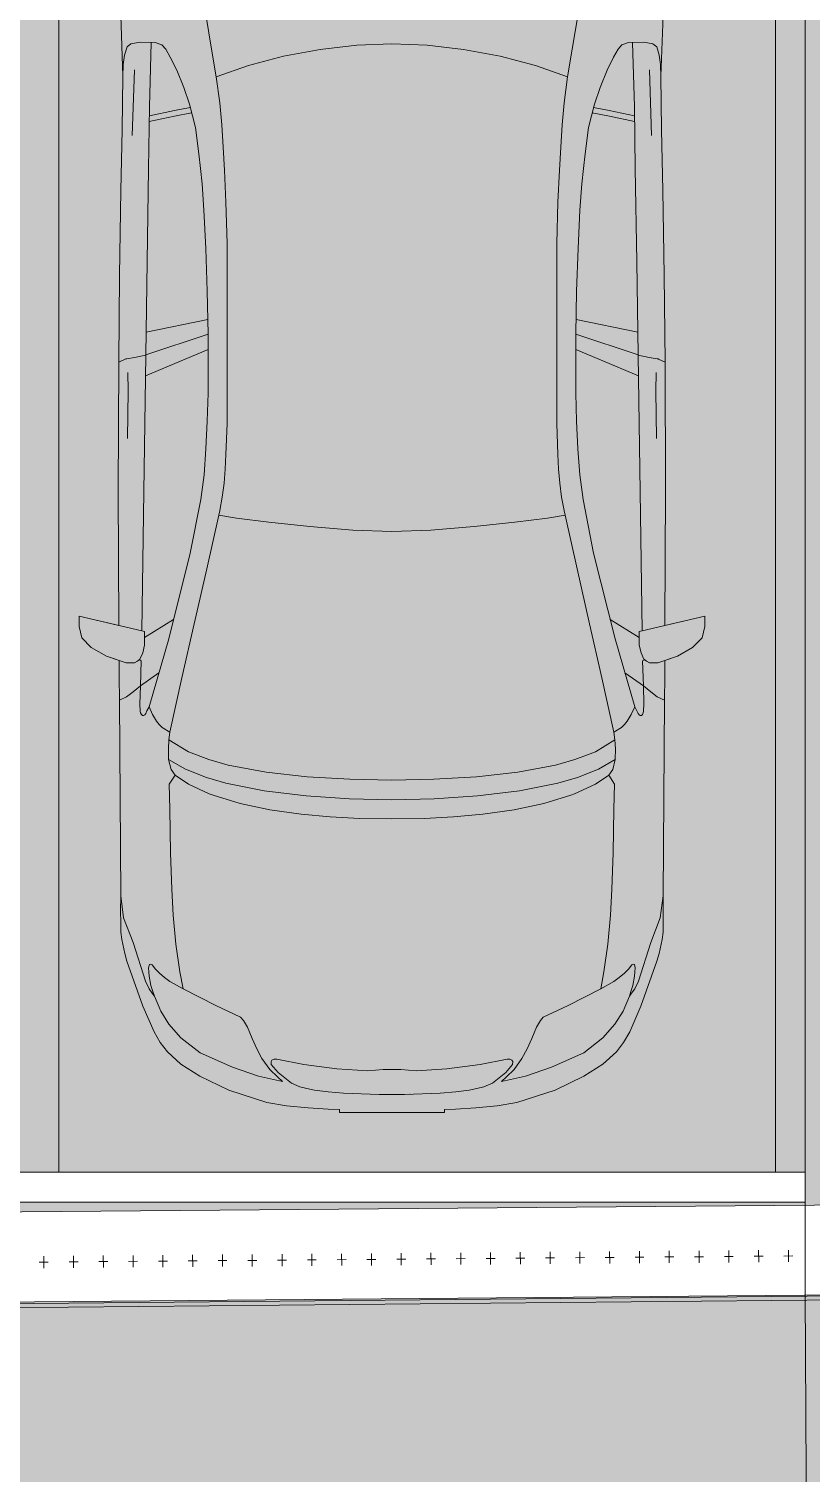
# Model space of a CAD drawing. Header units: millimetres. Extents: x 132836 to 1862386, y -330276 to -143438.
# Drawn here: x 466637 to 469257, y -271695 to -266857 of the extents above; entities that cross this region are included whole.
import ezdxf

# ---------------------------------------------------------------- set-up
doc = ezdxf.new("R2010")
doc.units = ezdxf.units.MM
doc.header["$MEASUREMENT"] = 0
doc.linetypes.add('Wipeout_Contour', pattern=[1000, 0, -1000])
for name, color, linetype in [('Divers - Dessin général', 7, 'Continuous'), ('Extérieur - Environnement', 7, 'Continuous'), ('Nouveau_0', 7, 'Continuous'), ('Sols_ Dalles', 7, 'Continuous'), ('Structure - Murs extérieurs', 7, 'Continuous'), ('TopoAlt', 7, 'Continuous')]:
    doc.layers.add(name, color=color, linetype=linetype)

msp = doc.modelspace()

# ---------------------------------------------------------------- hatches: boundary and pattern name
at = {"linetype": 'Continuous', "lineweight": 0, "true_color": 0x6f6f6f}
h = msp.add_hatch(color=8, dxfattribs=at)
h.paths.add_polyline_path([(360547.961, -295062.571), (487920.34, -293826.868), (487920.34, -270902.734), (487462.568, -270902.734), (472913.119, -271040.575), (472913.119, -163437.635), (371855.719, -163437.635), (371855.719, -271040.575), (371882.482, -271040.57), (371882.665, -272000.514, -0.40942736), (367883.201, -275935.042), (360547.961, -275935.042)])
h.paths.add_polyline_path([(377135.103, -260639.953), (373845.103, -260639.953), (373845.103, -248364.953), (373845.103, -243089.974), (373845.103, -242189.974), (377135.103, -242189.974)], flags=0)
h.paths.add_polyline_path([(380202.952, -171995.57), (431505.799, -171995.57), (464309.564, -171995.57), (464309.564, -262465.571), (462925.553, -262565.571), (438593.575, -262550.571), (437925.553, -262550.571), (436549.587, -262550.571), (436549.587, -189810.571), (412055.061, -189810.571), (412055.061, -201780.57), (412055.061, -204495.57), (415454.069, -204495.57), (415454.069, -208495.57), (415454.069, -218295.57), (405655.061, -218295.57), (405655.061, -222495.57), (415474.561, -222495.57), (415474.561, -260810.571), (380202.952, -260810.571), (380202.952, -230015.57), (380202.952, -193810.571)], flags=0)
h.paths.add_polyline_path([(381436.562, -269433.913, -0.09031866), (381558.292, -268727.623, -0.20144873), (382612.158, -267592.74, -0.10421145), (383417.525, -267415.055), (384017.498, -267409.371, -0.10404461), (384824.873, -267571.244, -0.23825546), (385983.776, -268953.318, -0.05518862), (386036.355, -269390.334), (386038.45, -269611.438), (386050.565, -270890.267), (385792.102, -271892.761, -0.26794919), (384069.602, -272909.124), (383469.629, -272914.808, -0.19371746), (382078.771, -272370.185, -0.07056876), (381728.183, -271931.262, -0.1316525), (381450.772, -270933.845)], flags=0)
h.paths.add_polyline_path([(394027.271, -275599.002, -0.4157911), (392016.505, -273599.031), (392016.505, -273452.052), (392030.007, -267377.824, -0.3805567), (394016.505, -265609.826), (394094.233, -265609.826), (394094.233, -270609.826), (409094.233, -270609.826), (409094.233, -265609.826), (414055.71, -265609.826, -0.41421356), (415555.71, -267109.826), (415555.71, -273660.699, -0.34550161), (413836.804, -275433.432)], flags=0)
h.paths.add_polyline_path([(424209.612, -271504.083, -0.13447393), (423930.467, -270484.937), (423930.467, -268984.937, -0.41421356), (425930.467, -266984.937), (426530.467, -266984.937, -0.41421356), (428530.467, -268984.937), (428530.467, -270484.937, -0.12882035), (428273.55, -271465.581, -0.27093629), (426530.467, -272484.937), (425930.467, -272484.937, -0.26498)], flags=0)
h.paths.add_polyline_path([(436562.206, -273329.325), (436569.468, -267730.336, -0.09856151), (436800.237, -266943.721), (436817.2, -266951.545, -0.258849), (438654.998, -265605.827), (438652.661, -265587.294), (439337.088, -265587.294), (439337.088, -265687.294), (439337.088, -270687.294), (469237.088, -270687.294), (469237.088, -265687.294), (470907.523, -265687.294), (472885.813, -265687.294), (472885.813, -267687.294), (472885.813, -271062.255, 0.00134576), (472885.842, -271073.021), (472896.728, -273095.233, -0.41421356), (470907.523, -275105.97), (462184.053, -275105.97, -0.00518896), (462130.957, -275116.103), (454147.511, -275196.191), (438770.531, -275253.24, -0.38655333), (436572.608, -273475.385, -0.02518922)], flags=0)
at = {"linetype": 'Continuous', "lineweight": 0, "true_color": 0x90b349}
msp.add_hatch(color=55, dxfattribs=at).paths.add_polyline_path([(469237.088, -270787.354), (439237.088, -270787.354), (439237.088, -273253.269), (469248.134, -273114.341), (469237.248, -271092.129), (469237.183, -271092.129, -0.00134576), (469237.103, -271062.255), (469237.088, -271062.255)])
at = {"layer": 'Sols_ Dalles', "linetype": 'Continuous', "lineweight": 0, "true_color": 0x2e271c}
msp.add_hatch(color=250, dxfattribs=at).paths.add_polyline_path([(436660.829, -273253.269, 0.4157911), (438671.595, -275253.24), (470808.586, -275105.97, 0.41421356), (472797.791, -273095.233), (472786.905, -271073.021, -0.00134576), (472786.876, -271062.255), (472786.876, -267687.294), (472786.876, -265687.294), (469237.088, -265687.294), (469237.088, -270787.292), (469237.248, -271092.129), (469248.134, -273114.341), (439237.088, -273253.269), (439237.088, -270687.294), (439237.088, -265687.294), (438660.829, -265687.294, 0.25884891), (436813.282, -267154.752, 0.09856162), (436660.829, -267920.633)])

# ---------------------------------------------------------------- linework, layer by layer
at = {"color": 9, "linetype": 'Continuous', "lineweight": 5}
msp.add_lwpolyline([(436572.608, -273475.385, 0.38655333), (438770.531, -275253.24), (454147.511, -275196.191), (462130.957, -275116.103, 0.00518896), (462184.053, -275105.97), (470907.523, -275105.97, 0.41421356), (472896.728, -273095.233), (472885.842, -271073.021, -0.00134576), (472885.813, -271062.255), (472885.813, -267687.294), (472885.813, -265687.294), (470907.523, -265687.294), (469237.088, -265687.294), (469237.088, -270687.294), (439337.088, -270687.294), (439337.088, -265687.294), (439337.088, -265587.294), (438652.661, -265587.294), (438654.998, -265605.827, 0.258849), (436817.2, -266951.545), (436800.237, -266943.721, 0.09856151), (436569.468, -267730.336), (436562.206, -273329.325, 0.02518922)], format="xyb", close=True, dxfattribs=at)
at = {"color": 255, "linetype": 'Continuous', "lineweight": 5, "flags": 128}
for points in [[(466737.088, -265687.294), (466737.088, -270687.294)], [(466737.088, -270687.294), (466737.088, -265687.294)], [(469237.088, -270687.294), (469237.088, -265687.294)], [(464237.088, -270687.294), (466737.088, -270687.294)], [(466737.088, -270687.294), (469237.088, -270687.294)]]:
    msp.add_lwpolyline(points, dxfattribs=at)
at = {"color": 7, "linetype": 'Continuous', "lineweight": 5}
msp.add_lwpolyline([(469237.088, -270787.354), (439237.088, -270787.354), (439237.088, -273253.269), (469248.134, -273114.341), (469237.248, -271092.129), (469237.183, -271092.129, -0.00134576), (469237.103, -271062.255), (469237.088, -271062.255)], format="xyb", close=True, dxfattribs=at)
at = {"layer": 'Extérieur - Environnement', "color": 7, "linetype": 'Continuous', "lineweight": 13}
for p, q in [((467213.065, -266709.08), (467249.237, -266924.692)), ((468492.877, -266709.08), (468456.705, -266924.692)), ((466944.761, -266812.144), (466952.023, -267015.116)), ((466952.023, -267015.116), (466944.761, -266812.144)), ((468753.92, -267015.116), (468761.181, -266812.144)), ((468753.92, -267015.116), (468761.181, -266812.144)), ((466978.715, -266906.682), (466966.014, -266917.174)), ((467009.693, -266901.909), (466978.715, -266906.682)), ((467060.307, -266903.116), (467009.693, -266901.909)), ((467041.101, -267118.034), (467046.925, -266902.797)), ((467082.782, -266910.293), (467060.307, -266903.116)), ((467852.971, -266907.061), (467735.436, -266911.78)), ((467852.971, -266907.061), (467970.507, -266911.78)), ((468623.161, -266910.293), (468645.635, -266903.116)), ((468645.635, -266903.116), (468696.249, -266901.909)), ((468664.841, -267118.034), (468659.018, -266902.797)), ((468696.249, -266901.909), (468727.227, -266906.682)), ((468727.227, -266906.682), (468739.928, -266917.174)), ((466957.61, -266945.179), (466953.295, -266976.682)), ((466966.014, -266917.174), (466957.61, -266945.179)), ((467095.78, -266925.468), (467082.782, -266910.293)), ((467110.674, -266951.662), (467095.78, -266925.468)), ((467132.078, -266995.684), (467110.674, -266951.662)), ((467249.237, -266924.692), (467264.451, -267017.735)), ((467489.998, -266948.269), (467372.149, -266979.133)), ((467612.753, -266925.666), (467489.998, -266948.269)), ((467735.436, -266911.78), (467612.753, -266925.666)), ((467970.507, -266911.78), (468093.189, -266925.666)), ((468093.189, -266925.666), (468215.944, -266948.269)), ((468215.944, -266948.269), (468333.794, -266979.133)), ((468456.705, -266924.692), (468441.491, -267017.735)), ((468573.864, -266995.684), (468595.269, -266951.662)), ((468595.269, -266951.662), (468610.162, -266925.468)), ((468610.162, -266925.468), (468623.161, -266910.293)), ((468739.928, -266917.174), (468748.333, -266945.179)), ((468748.333, -266945.179), (468752.647, -266976.682)), ((466953.295, -266976.682), (466952.023, -267015.116)), ((466990.689, -266993.88), (466983.272, -267214.66)), ((467155.493, -267052.956), (467132.078, -266995.684)), ((467372.149, -266979.133), (467264.451, -267017.735)), ((468333.794, -266979.133), (468441.491, -267017.735)), ((468550.449, -267052.956), (468573.864, -266995.684)), ((468715.253, -266993.88), (468722.671, -267214.66)), ((468752.647, -266976.682), (468753.92, -267015.116)), ((466952.023, -267015.116), (466949.809, -267195.422)), ((466949.809, -267195.422), (466952.023, -267015.116)), ((467264.451, -267017.735), (467276.122, -267105.162)), ((468441.491, -267017.735), (468429.82, -267105.162)), ((468756.134, -267195.422), (468753.92, -267015.116)), ((468756.134, -267195.422), (468753.92, -267015.116)), ((467174.822, -267109.617), (467155.493, -267052.956)), ((468531.12, -267109.617), (468550.449, -267052.956)), ((467038.169, -267325.351), (467041.101, -267118.034)), ((467040.681, -267147.769), (467125.069, -267130.537)), ((467124.796, -267149.83), (467182.211, -267138.68)), ((467125.069, -267130.537), (467177.55, -267120.345)), ((467194.657, -267187.636), (467174.822, -267109.617)), ((467276.121, -267105.146), (467282.814, -267178.67)), ((468429.822, -267105.146), (468423.129, -267178.67)), ((468511.285, -267187.636), (468531.12, -267109.617)), ((468581.146, -267149.83), (468523.731, -267138.68)), ((468580.873, -267130.537), (468528.393, -267120.345)), ((468665.262, -267147.769), (468580.873, -267130.537)), ((468667.773, -267325.351), (468664.841, -267118.034)), ((466949.809, -267195.422), (466945.459, -267398.632)), ((466949.809, -267195.422), (466945.459, -267398.632)), ((467040.408, -267167.062), (467124.796, -267149.83)), ((467206.066, -267275.127), (467194.657, -267187.636)), ((467282.813, -267178.656), (467287.78, -267253.131)), ((468423.13, -267178.656), (468418.163, -267253.131)), ((468499.876, -267275.127), (468511.285, -267187.636)), ((468665.534, -267167.062), (468581.146, -267149.83)), ((468760.483, -267398.632), (468756.134, -267195.422)), ((468756.134, -267195.422), (468760.483, -267398.632)), ((467211.912, -267324.705), (467206.066, -267275.127)), ((467287.779, -267253.127), (467292.183, -267329.924)), ((468418.163, -267253.127), (468413.76, -267329.924)), ((468494.03, -267324.705), (468499.876, -267275.127)), ((467033.209, -267636.148), (467038.169, -267325.351)), ((467217.006, -267376.543), (467211.912, -267324.705)), ((467292.182, -267329.914), (467296.948, -267438.034)), ((468413.76, -267329.914), (468408.994, -267438.034)), ((468488.936, -267376.543), (468494.03, -267324.705)), ((468672.734, -267636.148), (468667.773, -267325.351)), ((467223.244, -267464.557), (467217.006, -267376.543)), ((468482.699, -267464.557), (468488.936, -267376.543)), ((466945.459, -267398.632), (466940.674, -267681.866)), ((466945.459, -267398.632), (466940.674, -267681.866)), ((467296.948, -267438.031), (467300.919, -267575.552)), ((468408.995, -267438.031), (468405.024, -267575.552)), ((468765.268, -267681.866), (468760.483, -267398.632)), ((468760.483, -267398.632), (468765.268, -267681.866)), ((467229.631, -267592.686), (467223.244, -267464.557)), ((468476.312, -267592.686), (468482.699, -267464.557)), ((467300.919, -267575.552), (467300.957, -268178.518)), ((468405.024, -267575.552), (468404.985, -268178.518)), ((467234.631, -267735.926), (467229.631, -267592.686)), ((468471.312, -267735.926), (468476.312, -267592.686)), ((467028.248, -267950.448), (467033.209, -267636.148)), ((468677.694, -267950.448), (468672.734, -267636.148)), ((466940.674, -267681.866), (466938.156, -267973.113)), ((466940.674, -267681.866), (466938.156, -267973.113)), ((468767.787, -267973.113), (468765.268, -267681.866)), ((468765.268, -267681.866), (468767.787, -267973.113)), ((467237.054, -267879.457), (467234.631, -267735.926)), ((468468.889, -267879.457), (468471.312, -267735.926)), ((467029.465, -267873.372), (467236.236, -267831.01)), ((468676.478, -267873.372), (468469.706, -267831.01)), ((467237.054, -267879.457), (467028.265, -267949.357)), ((467237.592, -268077.471), (467237.054, -267879.457)), ((468468.35, -268077.471), (468468.889, -267879.457)), ((468468.889, -267879.457), (468677.677, -267949.357)), ((466938.156, -267973.113), (466959.864, -267963.349)), ((466959.864, -267963.349), (466961.82, -267962.783)), ((466961.82, -267962.783), (466965.078, -267962.088)), ((466965.078, -267962.088), (466990.991, -267957.432)), ((466990.991, -267957.432), (467028.248, -267950.448)), ((467028.248, -267950.448), (467021.809, -268407.601)), ((467027.277, -268019.427), (467237.194, -267931.001)), ((468678.666, -268019.427), (468468.748, -267931.001)), ((468677.694, -267950.448), (468684.133, -268407.601)), ((468714.951, -267957.432), (468677.694, -267950.448)), ((468740.865, -267962.088), (468714.951, -267957.432)), ((468744.123, -267962.783), (468740.865, -267962.088)), ((468746.078, -267963.349), (468744.123, -267962.783)), ((468767.787, -267973.113), (468746.078, -267963.349)), ((466938.156, -267973.113), (466936.187, -268405.992)), ((466936.187, -268405.992), (466938.156, -267973.113)), ((466968.05, -268008.036), (466969.549, -268069.3)), ((468737.892, -268008.036), (468736.394, -268069.3)), ((468769.755, -268405.992), (468767.787, -267973.113)), ((468769.755, -268405.992), (468767.787, -267973.113)), ((466969.549, -268069.3), (466966.973, -268228.63)), ((467234.441, -268171.56), (467237.592, -268077.471)), ((468471.501, -268171.56), (468468.35, -268077.471)), ((468736.394, -268069.3), (468738.97, -268228.63)), ((467230.247, -268264.184), (467234.441, -268171.56)), ((467300.957, -268178.518), (467297.121, -268282.803)), ((468404.985, -268178.518), (468408.822, -268282.803)), ((468475.695, -268264.184), (468471.501, -268171.56)), ((467224.148, -268350.336), (467230.247, -268264.184)), ((467297.121, -268282.796), (467294.587, -268331.972)), ((468408.821, -268282.796), (468411.356, -268331.972)), ((468481.795, -268350.336), (468475.695, -268264.184)), ((467213.002, -268433.588), (467224.148, -268350.336)), ((467294.588, -268331.956), (467290.789, -268379.107)), ((468411.355, -268331.956), (468415.153, -268379.107)), ((468492.941, -268433.588), (468481.795, -268350.336)), ((466936.187, -268405.992), (466938.666, -268855.376)), ((466938.666, -268855.376), (466936.187, -268405.992)), ((467290.791, -268379.084), (467284.968, -268425.327)), ((468415.151, -268379.084), (468420.974, -268425.327)), ((468767.277, -268855.376), (468769.755, -268405.992)), ((468767.277, -268855.376), (468769.755, -268405.992)), ((467021.81, -268407.601), (467015.362, -268873.649)), ((467177.585, -268612.975), (467213.002, -268433.588)), ((467284.968, -268425.327), (467276.537, -268470.695)), ((468420.974, -268425.327), (468429.405, -268470.695)), ((468528.357, -268612.975), (468492.941, -268433.588)), ((468684.133, -268407.601), (468690.58, -268873.649)), ((467273.237, -268485.5), (467233.08, -268665.461)), ((467273.237, -268485.5), (467276.316, -268471.184)), ((467273.237, -268485.5), (467332.208, -268495.563)), ((467276.316, -268471.184), (467276.623, -268470.505)), ((467332.208, -268495.563), (467440.824, -268509.721)), ((468373.735, -268495.563), (468265.118, -268509.721)), ((468432.705, -268485.5), (468373.735, -268495.563)), ((468429.626, -268471.184), (468429.319, -268470.505)), ((468432.705, -268485.5), (468429.626, -268471.184)), ((468432.705, -268485.5), (468472.863, -268665.461)), ((467440.824, -268509.721), (467577.909, -268524.319)), ((467577.909, -268524.319), (467722.354, -268535.706)), ((467722.354, -268535.706), (467852.971, -268540.229)), ((467983.589, -268535.706), (467852.971, -268540.229)), ((468128.033, -268524.319), (467983.589, -268535.706)), ((468265.118, -268509.721), (468128.033, -268524.319)), ((467105.385, -268900.718), (467177.585, -268612.975)), ((468600.557, -268900.718), (468528.357, -268612.975)), ((467233.08, -268665.461), (467190.9, -268850.052)), ((468472.863, -268665.461), (468515.043, -268850.052)), ((466938.666, -268855.376), (466805.293, -268824.575)), ((466805.293, -268824.575), (466805.293, -268858.864)), ((466805.293, -268824.575), (466977.328, -268864.305)), ((466805.293, -268824.575), (466805.293, -268858.864)), ((467121.76, -268835.461), (467024.578, -268895.945)), ((468584.183, -268835.461), (468681.364, -268895.945)), ((468900.649, -268824.575), (468728.614, -268864.305)), ((468900.649, -268824.575), (468767.277, -268855.376)), ((468900.649, -268858.864), (468900.649, -268824.575)), ((468900.649, -268824.575), (468900.649, -268858.864)), ((466805.293, -268858.864), (466814.154, -268896.996)), ((466814.154, -268896.996), (466805.293, -268858.864)), ((466977.328, -268864.305), (467000.458, -268869.809)), ((467000.458, -268869.809), (467024.578, -268876.024)), ((467024.578, -268876.024), (467024.578, -268921.171)), ((467190.9, -268850.052), (467149.749, -269030.342)), ((468515.043, -268850.052), (468556.193, -269030.342)), ((468705.485, -268869.809), (468681.364, -268876.024)), ((468681.364, -268876.024), (468681.364, -268921.171)), ((468728.614, -268864.305), (468705.485, -268869.809)), ((468891.789, -268896.996), (468900.649, -268858.864)), ((468891.789, -268896.996), (468900.649, -268858.864)), ((466814.154, -268896.996), (466846.012, -268928.955)), ((466846.012, -268928.955), (466814.154, -268896.996)), ((466846.012, -268928.955), (466896.552, -268958.446)), ((466896.552, -268958.446), (466846.012, -268928.955)), ((467024.578, -268921.171), (467018.566, -268947.698)), ((467105.385, -268900.718), (467039.971, -269127.825)), ((468600.557, -268900.718), (468665.971, -269127.825)), ((468681.364, -268921.171), (468687.376, -268947.698)), ((468809.39, -268958.446), (468859.93, -268928.955)), ((468809.39, -268958.446), (468859.93, -268928.955)), ((468859.93, -268928.955), (468891.789, -268896.996)), ((468859.93, -268928.955), (468891.789, -268896.996)), ((466896.552, -268958.446), (466939.065, -268972.665)), ((466962.527, -268980.512), (466896.552, -268958.446)), ((466939.065, -268972.665), (466939.323, -269028.074)), ((466939.323, -269028.074), (466939.065, -268972.665)), ((466990.511, -268980.446), (466962.527, -268980.512)), ((467000.683, -268975.338), (466990.511, -268980.446)), ((467008.758, -268967.805), (467000.683, -268975.338)), ((467013.636, -268973.482), (467006.431, -268969.976)), ((467018.566, -268947.698), (467008.758, -268967.805)), ((467013.636, -268973.482), (467010.667, -269058.02)), ((468687.376, -268947.698), (468697.184, -268967.805)), ((468692.307, -268973.482), (468699.512, -268969.976)), ((468692.307, -268973.482), (468695.275, -269058.02)), ((468697.184, -268967.805), (468705.259, -268975.338)), ((468705.259, -268975.338), (468715.431, -268980.446)), ((468715.431, -268980.446), (468743.415, -268980.512)), ((468743.415, -268980.512), (468809.39, -268958.446)), ((468766.619, -269028.074), (468766.877, -268972.665)), ((468766.619, -269028.074), (468766.877, -268972.665)), ((468766.877, -268972.665), (468809.39, -268958.446)), ((466939.323, -269028.074), (466940.375, -269106.124)), ((466939.323, -269028.074), (466940.375, -269106.124)), ((467072.815, -269013.798), (467010.667, -269058.02)), ((467149.749, -269030.342), (467109.585, -269213.352)), ((468556.193, -269030.342), (468596.358, -269213.352)), ((468633.128, -269013.798), (468695.275, -269058.02)), ((468765.568, -269106.124), (468766.619, -269028.074)), ((468766.619, -269028.074), (468765.568, -269106.124)), ((466985.806, -269078.043), (466964.21, -269094.519)), ((467010.667, -269058.02), (466985.806, -269078.043)), ((467010.667, -269058.02), (467008.833, -269119.394)), ((468695.275, -269058.02), (468720.137, -269078.043)), ((468695.275, -269058.02), (468697.11, -269119.394)), ((468720.137, -269078.043), (468741.733, -269094.519)), ((466964.21, -269094.519), (466940.375, -269106.124)), ((466940.375, -269106.124), (466944.526, -269761.281)), ((466940.375, -269106.124), (466944.526, -269761.281)), ((467008.833, -269119.394), (467010.112, -269142.411)), ((467032.623, -269141.742), (467039.971, -269127.825)), ((467039.971, -269127.825), (467051.417, -269154.267)), ((468665.971, -269127.825), (468654.526, -269154.267)), ((468673.319, -269141.742), (468665.971, -269127.825)), ((468697.11, -269119.394), (468695.831, -269142.411)), ((468741.733, -269094.519), (468765.568, -269106.124)), ((468761.417, -269761.281), (468765.568, -269106.124)), ((468765.568, -269106.124), (468761.417, -269761.281)), ((467010.112, -269142.411), (467011.15, -269148.165)), ((467011.15, -269148.165), (467014.072, -269153.829)), ((467017.533, -269156.902), (467014.072, -269153.829)), ((467021.282, -269156.936), (467017.533, -269156.902)), ((467025.178, -269154.389), (467021.282, -269156.936)), ((467025.178, -269154.389), (467028.27, -269150.029)), ((467028.27, -269150.029), (467032.617, -269141.742)), ((467051.417, -269154.267), (467064.76, -269175.776)), ((467064.76, -269175.776), (467073.957, -269186.973)), ((468641.182, -269175.776), (468631.986, -269186.973)), ((468654.526, -269154.267), (468641.182, -269175.776)), ((468677.673, -269150.029), (468673.325, -269141.742)), ((468680.764, -269154.389), (468677.673, -269150.029)), ((468680.764, -269154.389), (468684.66, -269156.936)), ((468684.66, -269156.936), (468688.409, -269156.902)), ((468688.409, -269156.902), (468691.87, -269153.829)), ((468694.793, -269148.165), (468691.87, -269153.829)), ((468695.831, -269142.411), (468694.793, -269148.165)), ((467073.957, -269186.973), (467083.677, -269197.411)), ((467083.677, -269197.411), (467109.585, -269213.352)), ((467109.585, -269213.352), (467106.295, -269238.276)), ((467109.598, -269213.352), (467109.585, -269213.352)), ((468596.345, -269213.352), (468596.358, -269213.352)), ((468622.266, -269197.411), (468596.358, -269213.352)), ((468596.358, -269213.352), (468599.648, -269238.276)), ((468631.986, -269186.973), (468622.266, -269197.411)), ((467106.295, -269238.276), (467104.151, -269268.704)), ((467104.151, -269268.704), (467104.931, -269304.066)), ((467171.108, -269278.711), (467106.295, -269238.276)), ((468534.834, -269278.711), (468599.648, -269238.276)), ((468599.648, -269238.276), (468601.791, -269268.704)), ((468601.791, -269268.704), (468601.012, -269304.066)), ((467161.309, -269337.286), (467104.931, -269304.066)), ((467104.931, -269304.066), (467113.259, -269337.784)), ((467239.864, -269304.966), (467171.105, -269278.71)), ((467305, -269323.678), (467239.857, -269304.965)), ((467431.292, -269347.1), (467304.994, -269323.677)), ((468274.651, -269347.1), (468400.948, -269323.677)), ((468400.943, -269323.678), (468466.085, -269304.965)), ((468466.079, -269304.966), (468534.838, -269278.71)), ((468544.633, -269337.286), (468601.012, -269304.066)), ((468601.012, -269304.066), (468592.684, -269337.784)), ((467126.575, -269357.141), (467107.044, -269387.53)), ((467113.259, -269337.784), (467113.285, -269337.799)), ((467126.575, -269357.141), (467113.259, -269337.784)), ((467126.58, -269357.181), (467126.575, -269357.141)), ((467126.58, -269357.181), (467171.184, -269386.898)), ((467231.513, -269364.909), (467161.309, -269337.286)), ((467297.159, -269383.674), (467231.513, -269364.909)), ((467569.435, -269362.462), (467431.292, -269347.1)), ((467712.365, -269370.864), (467569.433, -269362.461)), ((467853, -269373.424), (467712.363, -269370.863)), ((467852.942, -269373.424), (467993.579, -269370.863)), ((467993.577, -269370.864), (468136.509, -269362.461)), ((468136.507, -269362.462), (468274.651, -269347.1)), ((468408.783, -269383.674), (468474.43, -269364.909)), ((468474.43, -269364.909), (468544.633, -269337.286)), ((468579.362, -269357.181), (468534.759, -269386.898)), ((468579.362, -269357.181), (468579.368, -269357.141)), ((468579.368, -269357.141), (468592.684, -269337.784)), ((468579.368, -269357.141), (468598.899, -269387.53)), ((468592.684, -269337.784), (468592.657, -269337.799)), ((467107.044, -269387.53), (467109.223, -269470.882)), ((467171.184, -269386.898), (467241.062, -269419.474)), ((467241.062, -269419.474), (467254.123, -269424.336)), ((467425.602, -269409.223), (467297.159, -269383.674)), ((467566.283, -269426.562), (467425.602, -269409.223)), ((468139.659, -269426.562), (468280.341, -269409.223)), ((468280.341, -269409.223), (468408.783, -269383.674)), ((468464.88, -269419.474), (468451.82, -269424.336)), ((468534.759, -269386.898), (468464.88, -269419.474)), ((468598.899, -269387.53), (468596.72, -269470.882)), ((467109.222, -269470.819), (467111.867, -269617.644)), ((467109.224, -269470.865), (467109.224, -269470.882)), ((467254.123, -269424.336), (467344.664, -269452.15)), ((467344.664, -269452.15), (467443.711, -269473.079)), ((467711.067, -269436.38), (467566.283, -269426.562)), ((467852.971, -269439.488), (467711.067, -269436.38)), ((467852.971, -269439.488), (467994.875, -269436.38)), ((467994.875, -269436.38), (468139.659, -269426.562)), ((468361.279, -269452.15), (468262.231, -269473.079)), ((468451.82, -269424.336), (468361.279, -269452.15)), ((468596.721, -269470.819), (468594.075, -269617.644)), ((468596.718, -269470.865), (468596.718, -269470.882)), ((467443.711, -269473.079), (467548.618, -269487.903)), ((467548.618, -269487.903), (467646.58, -269496.699)), ((467646.58, -269496.699), (467745.152, -269501.675)), ((467745.152, -269501.675), (467852.978, -269503.419)), ((467960.79, -269501.675), (467852.965, -269503.419)), ((468059.363, -269496.699), (467960.79, -269501.675)), ((468157.324, -269487.903), (468059.363, -269496.699)), ((468262.231, -269473.079), (468157.324, -269487.903)), ((467111.867, -269617.644), (467116.159, -269739.103)), ((468594.075, -269617.644), (468589.783, -269739.103)), ((466944.526, -269761.281), (466944.443, -269812.104)), ((466944.526, -269761.281), (466944.443, -269812.104)), ((466944.526, -269761.281), (466954.369, -269834.646)), ((467116.159, -269739.103), (467120.696, -269825.642)), ((468589.783, -269739.103), (468585.246, -269825.642)), ((468761.417, -269761.281), (468751.573, -269834.646)), ((468761.5, -269812.104), (468761.417, -269761.281)), ((468761.417, -269761.281), (468761.5, -269812.104)), ((466944.443, -269812.104), (466944.554, -269850.175)), ((466944.443, -269812.104), (466944.554, -269850.175)), ((466944.554, -269850.175), (466945.08, -269883.286)), ((466944.554, -269850.175), (466945.08, -269883.286)), ((466954.369, -269834.646), (466985.895, -269917.011)), ((467120.694, -269825.621), (467129.475, -269922.935)), ((467129.475, -269922.935), (467120.724, -269825.642)), ((468585.248, -269825.621), (468576.467, -269922.935)), ((468576.467, -269922.935), (468585.218, -269825.642)), ((468751.573, -269834.646), (468720.048, -269917.011)), ((468760.862, -269883.286), (468761.389, -269850.175)), ((468761.389, -269850.175), (468760.862, -269883.286)), ((468761.389, -269850.175), (468761.5, -269812.104)), ((468761.5, -269812.104), (468761.389, -269850.175)), ((466945.08, -269883.286), (466947.881, -269907.43)), ((466945.08, -269883.286), (466947.881, -269907.43)), ((466965.484, -269863.685), (466965.535, -269864.697)), ((468740.459, -269863.685), (468740.407, -269864.697)), ((468758.061, -269907.43), (468760.862, -269883.286)), ((468760.862, -269883.286), (468758.061, -269907.43)), ((466947.881, -269907.43), (466958.278, -269954.786)), ((466958.278, -269954.786), (466947.881, -269907.43)), ((466958.278, -269954.786), (466965.293, -269980.291)), ((466965.293, -269980.291), (466958.278, -269954.786)), ((466985.895, -269917.011), (467027.496, -270046.609)), ((467129.475, -269922.935), (467143.097, -270016.18)), ((468576.467, -269922.935), (468562.845, -270016.18)), ((468720.048, -269917.011), (468678.447, -270046.609)), ((468740.649, -269980.291), (468747.664, -269954.786)), ((468740.649, -269980.291), (468747.664, -269954.786)), ((468747.664, -269954.786), (468758.061, -269907.43)), ((468747.664, -269954.786), (468758.061, -269907.43)), ((466965.293, -269980.291), (467019.112, -270130.226)), ((467019.112, -270130.226), (466965.293, -269980.291)), ((467040.5, -269991.066), (467037.767, -270002.769)), ((467037.767, -270002.769), (467039.081, -270015.863)), ((467044.954, -269989.8), (467040.5, -269991.066)), ((467049.841, -269991.957), (467044.954, -269989.8)), ((467060.78, -270006.248), (467049.841, -269991.957)), ((468645.162, -270006.248), (468656.101, -269991.957)), ((468656.101, -269991.957), (468660.989, -269989.8)), ((468660.989, -269989.8), (468665.442, -269991.066)), ((468665.442, -269991.066), (468668.176, -270002.769)), ((468668.176, -270002.769), (468666.862, -270015.863)), ((468686.831, -270130.226), (468740.649, -269980.291)), ((468686.831, -270130.226), (468740.649, -269980.291)), ((467039.832, -270072.924), (467027.496, -270046.609)), ((467039.081, -270015.863), (467040.027, -270030.793)), ((467040.027, -270030.793), (467045.933, -270061.6)), ((467074.402, -270019.786), (467060.78, -270006.248)), ((467091.476, -270034.588), (467074.402, -270019.786)), ((467109.418, -270047.873), (467091.476, -270034.588)), ((467153.373, -270072.418), (467109.418, -270047.873)), ((467143.093, -270016.157), (467153.373, -270072.418)), ((468562.849, -270016.157), (468552.569, -270072.418)), ((468552.569, -270072.418), (468596.525, -270047.873)), ((468596.525, -270047.873), (468614.467, -270034.588)), ((468614.467, -270034.588), (468631.54, -270019.786)), ((468631.54, -270019.786), (468645.162, -270006.248)), ((468665.915, -270030.793), (468660.009, -270061.6)), ((468666.862, -270015.863), (468665.915, -270030.793)), ((468666.11, -270072.924), (468678.447, -270046.609)), ((467050.276, -270087.473), (467039.832, -270072.924)), ((467045.933, -270061.6), (467052.28, -270081.4)), ((467057.601, -270096.772), (467050.276, -270087.473)), ((467052.28, -270081.4), (467057.601, -270096.772)), ((467078.785, -270147.072), (467057.601, -270096.772)), ((467262.788, -270128.798), (467153.373, -270072.418)), ((468443.155, -270128.798), (468552.569, -270072.418)), ((468627.157, -270147.072), (468648.341, -270096.772)), ((468653.663, -270081.4), (468648.341, -270096.772)), ((468648.341, -270096.772), (468655.667, -270087.473)), ((468660.009, -270061.6), (468653.663, -270081.4)), ((468655.667, -270087.473), (468666.11, -270072.924)), ((467019.112, -270130.226), (467056.35, -270217.2)), ((467056.35, -270217.2), (467019.112, -270130.226)), ((467106, -270191.422), (467078.785, -270147.072)), ((467346.225, -270167.904), (467262.788, -270128.798)), ((468359.718, -270167.904), (468443.155, -270128.798)), ((468599.942, -270191.422), (468627.157, -270147.072)), ((468649.592, -270217.2), (468686.831, -270130.226)), ((468649.592, -270217.2), (468686.831, -270130.226)), ((467146.318, -270236.78), (467106, -270191.422)), ((467355.614, -270178.323), (467346.225, -270167.904)), ((467368.795, -270201.019), (467355.614, -270178.323)), ((468337.148, -270201.019), (468350.329, -270178.323)), ((468350.329, -270178.323), (468359.718, -270167.904)), ((468559.624, -270236.78), (468599.942, -270191.422)), ((467056.35, -270217.2), (467076.895, -270252.572)), ((467056.35, -270217.2), (467076.895, -270252.572)), ((467210.644, -270287.509), (467146.318, -270236.78)), ((467384.934, -270238.748), (467368.781, -270200.996)), ((467400.002, -270273.148), (467384.934, -270238.748)), ((468305.941, -270273.148), (468321.008, -270238.748)), ((468321.008, -270238.748), (468337.162, -270200.996)), ((468495.298, -270287.509), (468559.624, -270236.78)), ((468629.047, -270252.572), (468649.592, -270217.2)), ((468649.592, -270217.2), (468629.047, -270252.572)), ((467076.895, -270252.572), (467101.073, -270283.992)), ((467076.895, -270252.572), (467101.073, -270283.992)), ((467101.073, -270283.992), (467146.102, -270325.3)), ((467101.073, -270283.992), (467146.102, -270325.3)), ((467210.644, -270287.509), (467318.678, -270334.551)), ((467417.784, -270306.15), (467400.002, -270273.148)), ((468288.158, -270306.15), (468305.941, -270273.148)), ((468495.298, -270287.509), (468387.264, -270334.551)), ((468559.841, -270325.3), (468604.87, -270283.992)), ((468604.87, -270283.992), (468559.841, -270325.3)), ((468604.87, -270283.992), (468629.047, -270252.572)), ((468629.047, -270252.572), (468604.87, -270283.992)), ((467146.102, -270325.3), (467209.818, -270364.897)), ((467146.102, -270325.3), (467209.818, -270364.897)), ((467318.678, -270334.551), (467405.909, -270364.687)), ((467443.53, -270342.487), (467417.784, -270306.15)), ((467448.495, -270315.683), (467450.939, -270311.79)), ((467448.643, -270326.509), (467448.495, -270315.683)), ((467471.703, -270353.332), (467448.643, -270326.509)), ((467450.939, -270311.79), (467458.185, -270308.145)), ((467458.185, -270308.145), (467467.098, -270307.893)), ((467467.098, -270307.893), (467557.965, -270326.346)), ((467557.965, -270326.346), (467668.99, -270340.803)), ((467668.99, -270340.803), (467772.127, -270347.688)), ((468036.952, -270340.803), (467933.815, -270347.688)), ((468147.977, -270326.346), (468036.952, -270340.803)), ((468238.844, -270307.893), (468147.977, -270326.346)), ((468234.24, -270353.332), (468257.299, -270326.509)), ((468247.757, -270308.145), (468238.844, -270307.893)), ((468255.003, -270311.79), (468247.757, -270308.145)), ((468257.447, -270315.683), (468255.003, -270311.79)), ((468257.299, -270326.509), (468257.447, -270315.683)), ((468262.413, -270342.487), (468288.158, -270306.15)), ((468387.264, -270334.551), (468300.033, -270364.687)), ((468496.124, -270364.897), (468559.841, -270325.3)), ((468559.841, -270325.3), (468496.124, -270364.897)), ((467209.818, -270364.897), (467306.613, -270411.682)), ((467209.818, -270364.897), (467306.613, -270411.682)), ((467486.156, -270382.581), (467405.909, -270364.687)), ((467469.399, -270367.761), (467443.53, -270342.487)), ((467486.156, -270382.581), (467469.399, -270367.761)), ((467516.463, -270388.521), (467471.703, -270353.332)), ((467544.623, -270400.674), (467516.463, -270388.521)), ((467823.249, -270343.014), (467772.127, -270347.688)), ((467823.249, -270343.014), (467853.786, -270343.014)), ((467882.693, -270343.014), (467852.156, -270343.014)), ((467882.693, -270343.014), (467933.815, -270347.688)), ((468161.32, -270400.674), (468189.479, -270388.521)), ((468189.479, -270388.521), (468234.24, -270353.332)), ((468219.787, -270382.581), (468300.033, -270364.687)), ((468219.787, -270382.581), (468236.543, -270367.761)), ((468236.543, -270367.761), (468262.413, -270342.487)), ((468399.329, -270411.682), (468496.124, -270364.897)), ((468496.124, -270364.897), (468399.329, -270411.682)), ((467306.613, -270411.682), (467434.103, -270453.32)), ((467434.103, -270453.32), (467306.613, -270411.682)), ((467544.623, -270400.674), (467568.191, -270406.754)), ((467568.186, -270406.753), (467594.183, -270411.739)), ((467594.171, -270411.737), (467639.089, -270417.696)), ((467639.089, -270417.696), (467690.981, -270421.621)), ((467810.37, -270426.56), (467690.981, -270421.621)), ((467791.837, -270425.927), (467792.478, -270425.927)), ((467852.983, -270426.22), (467810.37, -270426.56)), ((467852.96, -270426.22), (467895.572, -270426.56)), ((467895.572, -270426.56), (468014.961, -270421.621)), ((467914.105, -270425.927), (467913.464, -270425.927)), ((468066.854, -270417.696), (468014.961, -270421.621)), ((468111.772, -270411.737), (468066.854, -270417.696)), ((468137.756, -270406.753), (468111.759, -270411.739)), ((468161.32, -270400.674), (468137.752, -270406.754)), ((468271.84, -270453.32), (468399.329, -270411.682)), ((468271.84, -270453.32), (468399.329, -270411.682)), ((467434.103, -270453.32), (467500.342, -270464.898)), ((467500.342, -270464.898), (467434.103, -270453.32)), ((467500.342, -270464.898), (467571.961, -270471.45)), ((467571.961, -270471.45), (467500.342, -270464.898)), ((467571.961, -270471.45), (467639.948, -270475.543)), ((467639.948, -270475.543), (467571.961, -270471.45)), ((467639.948, -270475.543), (467677.21, -270476.634)), ((467677.21, -270476.634), (467639.948, -270475.543)), ((467677.21, -270476.634), (467677.21, -270487.463)), ((467677.21, -270487.463), (467677.21, -270476.634)), ((468028.733, -270476.634), (468065.994, -270475.543)), ((468028.733, -270476.634), (468065.994, -270475.543)), ((468028.733, -270487.463), (468028.733, -270476.634)), ((468028.733, -270487.463), (468028.733, -270476.634)), ((468065.994, -270475.543), (468133.981, -270471.45)), ((468065.994, -270475.543), (468133.981, -270471.45)), ((468133.981, -270471.45), (468205.6, -270464.898)), ((468133.981, -270471.45), (468205.6, -270464.898)), ((468205.6, -270464.898), (468271.84, -270453.32)), ((468205.6, -270464.898), (468271.84, -270453.32)), ((467677.21, -270487.463), (468028.733, -270487.463)), ((467677.21, -270487.463), (467852.971, -270487.463)), ((468028.733, -270487.463), (467852.971, -270487.463))]:
    msp.add_line(p, q, dxfattribs=at)
at = {"layer": 'Sols_ Dalles', "color": 7, "linetype": 'Continuous', "lineweight": 5, "flags": 128}
msp.add_lwpolyline([(436660.829, -273253.269, 0.4157911), (438671.595, -275253.24), (470808.586, -275105.97, 0.41421356), (472797.791, -273095.233), (472786.905, -271073.021, -0.00134576), (472786.876, -271062.255), (472786.876, -267687.294), (472786.876, -265687.294), (469237.088, -265687.294), (469237.088, -270787.292), (469237.248, -271092.129), (469248.134, -273114.341), (439237.088, -273253.269), (439237.088, -270687.294), (439237.088, -265687.294), (438660.829, -265687.294, 0.25884891), (436813.282, -267154.752, 0.09856162), (436660.829, -267920.633)], format="xyb", close=True, dxfattribs=at)
at = {"layer": 'Sols_ Dalles', "color": 250, "linetype": 'Continuous', "lineweight": 5, "true_color": 0x1f1f1f}
msp.add_lwpolyline([(436660.829, -273253.269, 0.4157911), (438671.595, -275253.24), (470808.586, -275105.97, 0.41421356), (472797.791, -273095.233), (472786.905, -271073.021, -0.00134576), (472786.876, -271062.255), (472786.876, -267687.294), (472786.876, -265687.294), (469237.088, -265687.294), (469237.088, -270787.292), (469237.248, -271092.129), (469248.134, -273114.341), (439237.088, -273253.269), (439237.088, -270687.294), (439237.088, -265687.294), (438660.829, -265687.294, 0.25884891), (436813.282, -267154.752, 0.09856162), (436660.829, -267920.633)], format="xyb", close=True, dxfattribs=at)
at = {"layer": 'Structure - Murs extérieurs', "color": 7, "linetype": 'Continuous', "lineweight": 5}
for points in [[(469137.088, -265687.294), (469137.088, -270687.292)], [(469237.088, -270687.292), (469237.088, -265687.294)], [(469137.088, -270687.292), (439337.088, -270687.292)], [(469237.088, -270787.292), (469237.088, -270687.292)], [(439237.088, -270787.292), (469237.088, -270787.292)]]:
    msp.add_lwpolyline(points, dxfattribs=at)
at = {"layer": 'TopoAlt', "color": 190, "linetype": 'Continuous', "lineweight": 5, "true_color": 0x8002ff}
for points in [[(472585.867, -270769.248), (436746.476, -271071.504)], [(464209.486, -271114.343), (472585.813, -271069.253)]]:
    msp.add_lwpolyline(points, dxfattribs=at)

# ---------------------------------------------------------------- next in the draw order: wipeouts: each hides what was drawn before it
at = {"color": 254, "linetype": 'Wipeout_Contour', "lineweight": 0, "ltscale": 2167709.603975258}
msp.add_wipeout([(469237.088, -271162.255), (469237.103, -271162.255), (469237.103, -271062.255), (469237.088, -271062.255)], dxfattribs=at).dxf.layer = 'Structure - Murs extérieurs'

# ---------------------------------------------------------------- next in the draw order: linework, layer by layer
at = {"layer": 'Structure - Murs extérieurs', "color": 7, "linetype": 'Continuous', "lineweight": 5}
for points in [[(469237.103, -271062.255), (469237.088, -271062.255)], [(469237.088, -271162.255), (469237.103, -271162.255)]]:
    msp.add_lwpolyline(points, dxfattribs=at)

# ---------------------------------------------------------------- next in the draw order: wipeouts: each hides what was drawn before it
at = {"color": 254, "linetype": 'Wipeout_Contour', "lineweight": 0, "ltscale": 2117691.449904223}
msp.add_wipeout([(472585.867, -270769.248), (436746.471, -271070.502), (436748.136, -271379.892), (472585.813, -271069.253)], dxfattribs=at).dxf.layer = 'TopoAlt'

# ---------------------------------------------------------------- next in the draw order: linework, layer by layer
at = {"color": 7, "linetype": 'Continuous', "lineweight": 5}
for p, q in [((466686.809, -270968.046), (466687.138, -271008.045)), ((466786.565, -270967.227), (466786.894, -271007.226)), ((466886.321, -270966.408), (466886.649, -271006.406)), ((466986.077, -270965.588), (466986.405, -271005.587)), ((467085.833, -270964.769), (467086.161, -271004.767)), ((467185.589, -270963.949), (467185.917, -271003.948)), ((467285.345, -270963.13), (467285.673, -271003.128)), ((467385.101, -270962.31), (467385.429, -271002.309)), ((467484.857, -270961.491), (467485.185, -271001.489)), ((467584.613, -270960.671), (467584.941, -271000.67)), ((467684.369, -270959.852), (467684.697, -270999.85)), ((467784.125, -270959.032), (467784.453, -270999.031)), ((467883.881, -270958.213), (467884.209, -270998.211)), ((467983.637, -270957.393), (467983.965, -270997.392)), ((468083.393, -270956.574), (468083.721, -270996.572)), ((468183.149, -270955.754), (468183.477, -270995.753)), ((468282.905, -270954.935), (468283.233, -270994.933)), ((468382.661, -270954.115), (468382.989, -270994.114)), ((468482.417, -270953.296), (468482.745, -270993.294)), ((468582.173, -270952.476), (468582.501, -270992.475)), ((468681.929, -270951.657), (468682.257, -270991.655)), ((468796.849, -270970.713), (468766.85, -270970.96)), ((468781.685, -270950.837), (468782.013, -270990.836)), ((468896.604, -270969.894), (468866.606, -270970.14)), ((468881.441, -270950.018), (468881.769, -270990.016)), ((468996.36, -270969.074), (468966.361, -270969.321)), ((468981.197, -270949.198), (468981.525, -270989.197)), ((469096.116, -270968.255), (469066.117, -270968.501)), ((469080.953, -270948.379), (469081.281, -270988.377)), ((469195.872, -270967.435), (469165.873, -270967.682)), ((469180.709, -270947.559), (469181.037, -270987.558)), ((466701.973, -270987.923), (466671.974, -270988.169)), ((466801.729, -270987.103), (466771.73, -270987.35)), ((466901.485, -270986.284), (466871.486, -270986.53)), ((467001.241, -270985.464), (466971.242, -270985.711)), ((467100.997, -270984.645), (467070.998, -270984.891)), ((467200.753, -270983.825), (467170.754, -270984.072)), ((467300.509, -270983.006), (467270.51, -270983.252)), ((467400.265, -270982.186), (467370.266, -270982.433)), ((467500.021, -270981.367), (467470.022, -270981.613)), ((467599.777, -270980.547), (467569.778, -270980.794)), ((467699.533, -270979.728), (467669.534, -270979.974)), ((467799.289, -270978.908), (467769.29, -270979.155)), ((467899.045, -270978.089), (467869.046, -270978.335)), ((467998.801, -270977.269), (467968.802, -270977.516)), ((468098.557, -270976.45), (468068.558, -270976.696)), ((468198.313, -270975.63), (468168.314, -270975.877)), ((468298.069, -270974.811), (468268.07, -270975.057)), ((468397.825, -270973.991), (468367.826, -270974.238)), ((468497.581, -270973.172), (468467.582, -270973.418)), ((468597.337, -270972.352), (468567.338, -270972.599)), ((468697.093, -270971.533), (468667.094, -270971.779))]:
    msp.add_line(p, q, dxfattribs=at)
at = {"color": 253, "linetype": 'Continuous', "lineweight": 5, "true_color": 0x9f9f9f, "flags": 128}
for points in [[(469237.088, -265687.294), (469237.088, -271062.255)], [(469237.088, -271062.255), (469237.103, -271062.255)], [(469237.183, -271092.129), (469237.248, -271092.129)], [(469237.248, -271092.129), (469248.134, -273114.341)]]:
    msp.add_lwpolyline(points, dxfattribs=at)
msp.add_lwpolyline([(469237.103, -271062.255, 0.00134576), (469237.183, -271092.129)], format="xyb", dxfattribs=at)
at = {"layer": 'Divers - Dessin général', "color": 8, "linetype": 'Continuous', "lineweight": 5}
msp.add_lwpolyline([(472905.195, -163437.635), (472885.813, -271067.638), (371555.907, -272027.634), (371538.537, -197317.635), (371535.195, -163437.635)], close=True, dxfattribs=at)
at = {"layer": 'Divers - Dessin général', "color": 14, "linetype": 'Continuous', "lineweight": 5, "true_color": 0x990000}
msp.add_lwpolyline([(472905.195, -163437.635), (472885.813, -271067.638), (371555.907, -272027.634), (371538.537, -197317.635), (371535.195, -163437.635)], close=True, dxfattribs=at)
at = {"layer": 'Nouveau_0', "color": 8, "linetype": 'Continuous', "lineweight": 5}
msp.add_line((371535.195, -272063.016), (472898.712, -271079.638), dxfattribs=at)
msp.add_line((371535.195, -272063.016), (472898.712, -271079.638), dxfattribs=at)
at = {"layer": 'Nouveau_0', "color": 8, "linetype": 'Continuous', "lineweight": 5, "flags": 128}
msp.add_lwpolyline([(371535.195, -272063.016), (472898.712, -271079.638), (472898.712, -163437.635), (371535.195, -163437.635), (371535.195, -197326.333)], close=True, dxfattribs=at)
at = {"layer": 'Structure - Murs extérieurs', "color": 7, "linetype": 'Continuous', "lineweight": 5, "flags": 128}
msp.add_lwpolyline([(439337.088, -270787.292), (469137.088, -270787.292), (469237.088, -270787.292), (469237.088, -270687.292), (469237.088, -265687.294), (472786.876, -265687.294), (472786.876, -265587.294), (469237.088, -265587.294), (469137.088, -265587.294), (469137.088, -265687.294), (469137.088, -270687.292), (439337.088, -270687.292)], dxfattribs=at)
at = {"layer": 'TopoAlt', "color": 7, "linetype": 'Continuous', "lineweight": 5, "flags": 128}
msp.add_lwpolyline([(472585.867, -270769.248), (436746.471, -271070.502), (436748.136, -271379.892), (472585.813, -271069.253)], close=True, dxfattribs=at)

doc.saveas('drawing.dxf')
